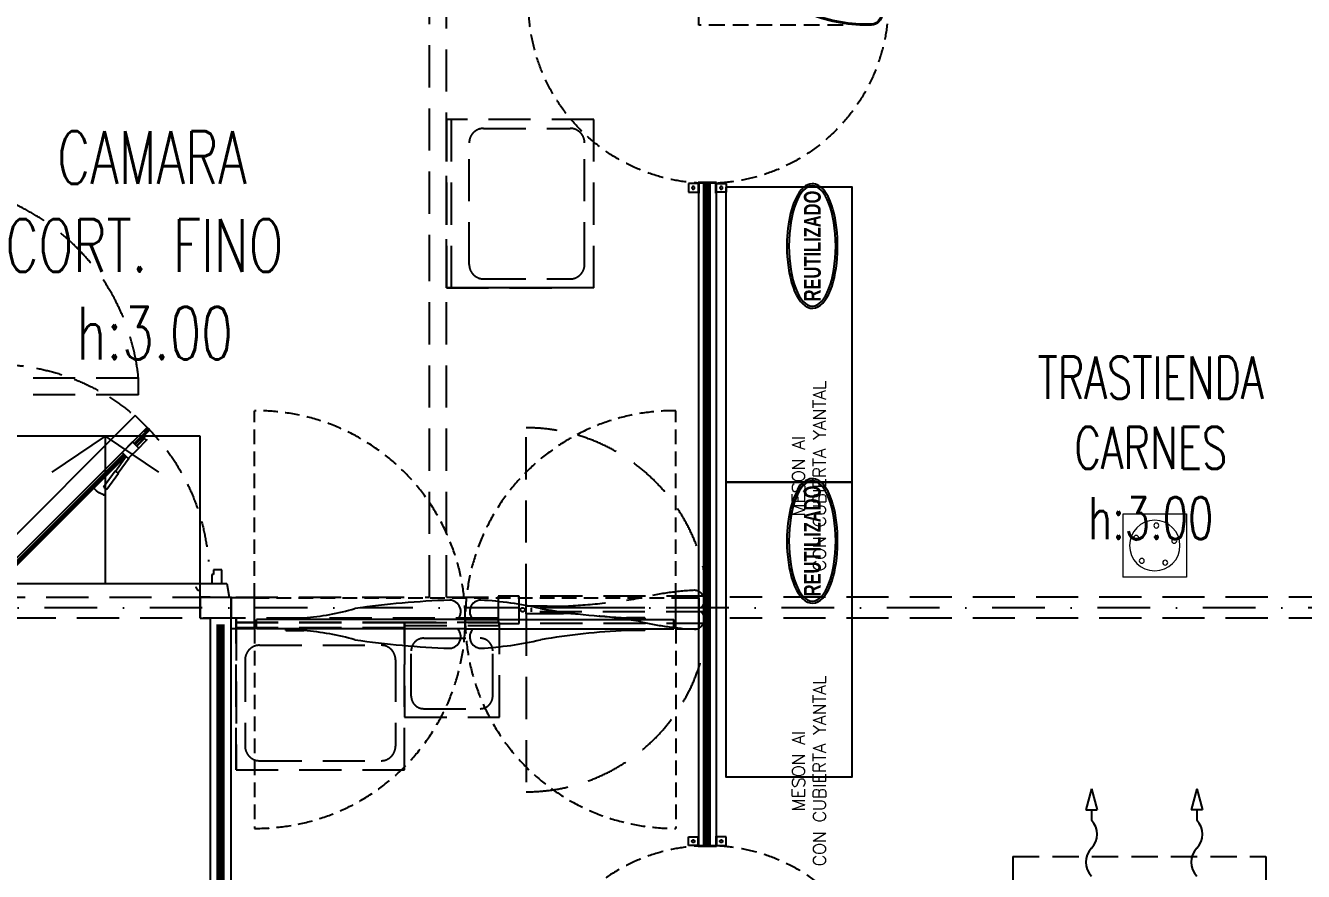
# Model space of a CAD drawing. Header units: millimetres. Extents: x 340 to 1003762, y 22 to 362022.
# Drawn here: x 620672 to 626740, y 289805 to 293820 of the extents above; entities that cross this region are included whole.
import ezdxf
from ezdxf.enums import TextEntityAlignment as Align

# ---------------------------------------------------------------- set-up
doc = ezdxf.new("R2010")
doc.units = ezdxf.units.MM
for name, pattern in [('LSBB_P_002 - PLANTA 1° NIVEL SALA DE VENTAS$0$000_ALTILLO PROPUESTA$0$HIDDEN', [0.375, 0.25, -0.125]), ('LSBB_P_002 - PLANTA 1° NIVEL SALA DE VENTAS$0$CONTINUOS', [0]), ('LSBB_P_002 - PLANTA 1° NIVEL SALA DE VENTAS$0$DASHDOT2', [0.5, 0.25, -0.125, 0, -0.125]), ('LSBB_P_002 - PLANTA 1° NIVEL SALA DE VENTAS$0$DASHED', [0.75, 0.5, -0.25]), ('LSBB_P_002 - PLANTA 1° NIVEL SALA DE VENTAS$0$HIDDEN', [0.375, 0.25, -0.125]), ('LSBB_P_002 - PLANTA 1° NIVEL SALA DE VENTAS$0$HIDDEN2', [0.1875, 0.125, -0.0625]), ('LSBB_P_002 - PLANTA 1° NIVEL SALA DE VENTAS$0$Z-ARQUITECTURA$0$HIDDEN', [0.375, 0.25, -0.125])]:
    doc.linetypes.add(name, pattern=pattern)
for name, color, linetype in [('A-DEMOLICION SV', 40, 'Continuous'), ('LSBB_P_002 - PLANTA 1° NIVEL SALA DE VENTAS$0$A-ACTIVOS REUTILIZADOS', 7, 'Continuous'), ('LSBB_P_002 - PLANTA 1° NIVEL SALA DE VENTAS$0$A-DEMOLICIONES', 30, 'LSBB_P_002 - PLANTA 1° NIVEL SALA DE VENTAS$0$DASHED'), ('LSBB_P_002 - PLANTA 1° NIVEL SALA DE VENTAS$0$A-Equipamiento acero inox', 8, 'Continuous'), ('LSBB_P_002 - PLANTA 1° NIVEL SALA DE VENTAS$0$A-EVAPORADOR', 8, 'Continuous'), ('LSBB_P_002 - PLANTA 1° NIVEL SALA DE VENTAS$0$A-PANEL CAMARA NUEVO', 10, 'LSBB_P_002 - PLANTA 1° NIVEL SALA DE VENTAS$0$CONTINUOS'), ('LSBB_P_002 - PLANTA 1° NIVEL SALA DE VENTAS$0$A-PILETAS NUEVAS', 8, 'Continuous'), ('LSBB_P_002 - PLANTA 1° NIVEL SALA DE VENTAS$0$A-PUERTAS NUEVAS', 10, 'Continuous'), ('LSBB_P_002 - PLANTA 1° NIVEL SALA DE VENTAS$0$A-PUERTAS REUTILIZA', 2, 'LSBB_P_002 - PLANTA 1° NIVEL SALA DE VENTAS$0$DASHED'), ('LSBB_P_002 - PLANTA 1° NIVEL SALA DE VENTAS$0$A-SE CONSTRUYE RELLENO', 10, 'LSBB_P_002 - PLANTA 1° NIVEL SALA DE VENTAS$0$CONTINUOS'), ('LSBB_P_002 - PLANTA 1° NIVEL SALA DE VENTAS$0$A-Textos', 2, 'Continuous'), ('LSBB_P_002 - PLANTA 1° NIVEL SALA DE VENTAS$0$E-CHECKOUT', 2, 'Continuous'), ('LSBB_P_002 - PLANTA 1° NIVEL SALA DE VENTAS$0$EJES', 8, 'LSBB_P_002 - PLANTA 1° NIVEL SALA DE VENTAS$0$DASHDOT2'), ('LSBB_P_002 - PLANTA 1° NIVEL SALA DE VENTAS$0$PUERTAS', 2, 'Continuous')]:
    doc.layers.add(name, color=color, linetype=linetype)
doc.styles.add('LSBB_P_002 - PLANTA 1° NIVEL SALA DE VENTAS$0$ARIAL', font='')
doc.styles.add('LSBB_P_002 - PLANTA 1° NIVEL SALA DE VENTAS$0$Estilo1', font='GOTHIC.TTF', dxfattribs={"height": 0.24})
doc.styles.add('LSBB_P_002 - PLANTA 1° NIVEL SALA DE VENTAS$0$ROMANS', font='romans')
doc.styles.add('LSBB_P_002 - PLANTA 1° NIVEL SALA DE VENTAS$0$ROMANS20', font='ROMANS8.SHX', dxfattribs={"width": 0.9, "height": 2})
doc.styles.get('LSBB_P_002 - PLANTA 1° NIVEL SALA DE VENTAS$0$ARIAL').set_extended_font_data('Arial', bold=True)

# ---------------------------------------------------------------- blocks, each defined once
blk = doc.blocks.new('LSBB_P_002 - PLANTA 1° NIVEL SALA DE VENTAS$0$A$C6D5A0C58')
at = {"layer": 'LSBB_P_002 - PLANTA 1° NIVEL SALA DE VENTAS$0$A-ACTIVOS REUTILIZADOS', "extrusion": (0, 0, -1)}
blk.add_ellipse((0, 0), major_axis=(0.2855, 0), ratio=0.388575, dxfattribs=at)
at = {"layer": 'LSBB_P_002 - PLANTA 1° NIVEL SALA DE VENTAS$0$A-ACTIVOS REUTILIZADOS'}
blk.add_open_spline([(0.2955, 0), (0.2955, -0.021), (0.2828, -0.0409), (0.2407, -0.0737), (0.2108, -0.0875), (0.0693, -0.1291), (-0.0893, -0.1272), (-0.2453, -0.0748), (-0.2842, -0.048), (-0.3027, 0.019), (-0.2777, 0.0523), (-0.188, 0.0987), (-0.1218, 0.1143), (0.0524, 0.1263), (0.163, 0.1102), (0.2698, 0.0572), (0.2955, 0.0303), (0.2955, 0)], degree=3, knots=[0, 0, 0, 0, 0.461791, 0.461791, 0.923583, 0.923583, 2.283227, 2.283227, 3.034626, 3.034626, 3.786024, 3.786024, 4.537423, 4.537423, 5.618495, 5.618495, 6.283185, 6.283185, 6.283185, 6.283185], dxfattribs=at)
at = {"layer": 'LSBB_P_002 - PLANTA 1° NIVEL SALA DE VENTAS$0$A-ACTIVOS REUTILIZADOS', "style": 'LSBB_P_002 - PLANTA 1° NIVEL SALA DE VENTAS$0$ARIAL', "width": 0.7}
blk.add_text('REUTILIZADO', height=0.08, dxfattribs=at).set_placement((0, 0), align=Align.MIDDLE_CENTER)
blk = doc.blocks.new('LSBB_P_002 - PLANTA 1° NIVEL SALA DE VENTAS$0$PAI doble')
at = {"layer": 'LSBB_P_002 - PLANTA 1° NIVEL SALA DE VENTAS$0$PUERTAS'}
for p, q in [((0, -0.0662), (0, 0.0662)), ((0.1003, 0.0662, 0.0106), (0, 0.0662, 0.0106)), ((0.1003, -0.0662), (0.1003, 0.0662)), ((1.9003, -0.0662), (1.9003, 0.0662)), ((1.9003, 0.0662, 0.0106), (2.0006, 0.0662, 0.0106)), ((2.0006, -0.0662), (2.0006, 0.0662)), ((0.1003, -0.0662), (0, -0.0662)), ((1.9003, -0.0662), (2.0006, -0.0662))]:
    blk.add_line(p, q, dxfattribs=at)
at = {"layer": 'LSBB_P_002 - PLANTA 1° NIVEL SALA DE VENTAS$0$PUERTAS', "color": 8, "linetype": 'LSBB_P_002 - PLANTA 1° NIVEL SALA DE VENTAS$0$HIDDEN2', "ltscale": 0.5}
blk.add_line((0.1003, 0.0662), (1.9003, 0.0662), dxfattribs=at)
at = {"layer": 'LSBB_P_002 - PLANTA 1° NIVEL SALA DE VENTAS$0$PUERTAS', "color": 2, "ltscale": 0.5}
for p, q in [((1.0003, -0.0264), (0.1083, -0.0264)), ((0.1083, -0.0662), (0.1083, -0.0264)), ((1.0003, -0.0264), (1.8924, -0.0264)), ((1.0003, -0.0662), (1.0003, -0.0264)), ((1.0003, -0.0662), (1.0003, -0.0264)), ((1.8924, -0.0662), (1.8924, -0.0264)), ((1.0003, -0.0662), (0.1083, -0.0662)), ((1.0003, -0.0662), (1.8924, -0.0662))]:
    blk.add_line(p, q, dxfattribs=at)
at = {"layer": 'LSBB_P_002 - PLANTA 1° NIVEL SALA DE VENTAS$0$PUERTAS', "color": 4}
for p, q in [((0.233, -0.0192), (0.311, -0.0192)), ((0.233, -0.0192), (0.233, -0.0264)), ((1.7676, -0.0192), (1.6896, -0.0192)), ((1.7676, -0.0192), (1.7676, -0.0264)), ((0.233, -0.0734), (0.233, -0.0662)), ((0.233, -0.0734), (0.311, -0.0734)), ((1.7676, -0.0734), (1.6896, -0.0734)), ((1.7676, -0.0734), (1.7676, -0.0662))]:
    blk.add_line(p, q, dxfattribs=at)
at = {"layer": 'LSBB_P_002 - PLANTA 1° NIVEL SALA DE VENTAS$0$PUERTAS', "color": 8, "linetype": 'LSBB_P_002 - PLANTA 1° NIVEL SALA DE VENTAS$0$HIDDEN2', "ltscale": 0.5}
for points in [[(0.1003, 0.0662), (0.1003, 0.8657)], [(1.9003, 0.0662), (1.9003, 0.8657)], [(0.1003, -0.0662), (0.1003, -0.9184)], [(1.9003, -0.0662), (1.9003, -0.9184)]]:
    blk.add_lwpolyline(points, dxfattribs=at)
for centre, start, end in [((0.1083, -0.0264), 269.4883, 90.5117), ((1.8924, -0.0264), 89.4883, 270.5117)]:
    blk.add_arc(centre, 0.8921, start, end, dxfattribs=at)
at = {"layer": 'LSBB_P_002 - PLANTA 1° NIVEL SALA DE VENTAS$0$PUERTAS', "color": 4}
for centre, radius, start, end in [((1.0588, -3.6376, 0.0106), 3.6961, 91.932, 98.2415), ((0.9324, 0.0078, 0.0106), 0.0487, 315.4476, 87.9321), ((1.0682, 0.0078, 0.0106), 0.0487, 92.0679, 224.5524), ((0.987, -1.4252, 0.0106), 1.4838, 76.971, 86.9312), ((0.2234, 1.0847, 0.0106), 1.1073, 274.5376, 286.0166), ((1.8346, 3.0659, 0.0106), 3.0885, 260.4367, 267.3083), ((0.2234, -1.1773, 0.0106), 1.1073, 73.9834, 85.4624), ((0.9324, -0.1004, 0.0106), 0.0487, 272.0679, 44.5524), ((1.0682, -0.1004, 0.0106), 0.0487, 135.4476, 267.9321), ((1.8346, -3.1585, 0.0106), 3.0885, 92.6917, 99.5633), ((1.0588, 3.545, 0.0106), 3.6961, 261.7585, 268.068), ((0.987, 1.3326, 0.0106), 1.4838, 273.0688, 283.029)]:
    blk.add_arc(centre, radius, start, end, dxfattribs=at)
blk = doc.blocks.new('LSBB_P_002 - PLANTA 1° NIVEL SALA DE VENTAS$0$EVC5-302-22')
at = {"linetype": 'LSBB_P_002 - PLANTA 1° NIVEL SALA DE VENTAS$0$HIDDEN', "ltscale": 0.5}
for p, q in [((2.3, -0.1), (1.1, -0.1)), ((1.1, -0.5), (1.1, -0.1)), ((2.3, -0.5), (2.3, -0.1)), ((2.3, -0.5), (1.1, -0.5))]:
    blk.add_line(p, q, dxfattribs=at)
for p, q in [((1.7, -0.2188), (1.7, -0.1188)), ((1.75, -0.1688), (1.65, -0.1688)), ((1.7, -0.1688), (1.74, -0.1688)), ((1.4001, -0.7226), (1.4537, -0.7226)), ((1.4269, -0.8226), (1.4001, -0.7226)), ((1.4269, -0.7226), (1.4269, -0.6726)), ((1.4269, -0.8226), (1.4537, -0.7226)), ((1.9537, -0.7226), (1.9001, -0.7226)), ((1.9269, -0.8226), (1.9001, -0.7226)), ((1.9269, -0.7226), (1.9269, -0.6726)), ((1.9269, -0.8226), (1.9537, -0.7226))]:
    blk.add_line(p, q)
blk.add_circle((1.7, -0.1688), 0.025)
for centre, start, end in [((1.3584, -0.4738), 315.9581, 44.0419), ((1.8584, -0.4738), 315.9581, 44.0419), ((1.4954, -0.6063), 135.9581, 224.0419), ((1.9954, -0.6063), 135.9581, 224.0419)]:
    blk.add_arc(centre, 0.0953, start, end)
at = {"style": 'LSBB_P_002 - PLANTA 1° NIVEL SALA DE VENTAS$0$ROMANS20', "width": 0.55}
blk.add_text('EVAPORADOR', height=0.128, dxfattribs=at).set_placement((1.7009, -0.3034), align=Align.MIDDLE)
blk = doc.blocks.new('LSBB_P_002 - PLANTA 1° NIVEL SALA DE VENTAS$0$Z-ARQUITECTURA$0$PUERTA POLICARBONATO 90')
for p, q in [((0.003, 0.003), (-0.047, 0.003)), ((-0.047, 0), (-0.047, 0.003)), ((0, 0), (-0.047, 0)), ((0, -0.08), (0, 0)), ((0.003, -0.083), (0.003, 0.003)), ((0.897, -0.083), (0.897, 0.003)), ((0.897, 0.003), (0.947, 0.003)), ((0.9, -0.08), (0.9, 0)), ((0.9, 0), (0.947, 0)), ((0.947, 0, 0), (0.947, 0.003, 0)), ((0.003, -0.011), (0.003, -0.069)), ((0.003, -0.011), (0.011, -0.011)), ((0.011, -0.011), (0.011, -0.069)), ((0.011, -0.0335), (0.0157, -0.0335)), ((0.011, -0.0335), (0.011, -0.0465)), ((0.011, -0.0417), (0.011, -0.0577)), ((0.043, -0.0757), (0.011, -0.0577)), ((0.059, -0.0297), (0.027, -0.0297)), ((0.075, -0.0577), (0.043, -0.0757)), ((0.075, -0.0417), (0.075, -0.0577)), ((-0.047, -0.08), (0, -0.08)), ((-0.047, -0.083), (-0.047, -0.08)), ((-0.047, -0.083), (0.003, -0.083)), ((0.003, -0.069), (0.011, -0.069)), ((0.016, -0.0616), (0.016, -0.0731)), ((0.0355, -0.0726), (0.016, -0.0616)), ((0.0305, -0.0813), (0.016, -0.0731)), ((0.0305, -0.0813), (0.0305, -0.1691)), ((0.0355, -0.0726), (0.0355, -0.1721)), ((0.0355, -0.0743), (0.0355, -0.1713)), ((0.0355, -0.0853), (0.0505, -0.0853)), ((0.0405, -0.0853), (0.0405, -0.8998)), ((0.0455, -0.0853), (0.0455, -0.8998)), ((0.07, -0.0616), (0.0505, -0.0726)), ((0.0505, -0.0726), (0.0505, -0.1721)), ((0.0505, -0.0743), (0.0505, -0.1713)), ((0.07, -0.0731), (0.0555, -0.0813)), ((0.0555, -0.0813), (0.0555, -0.1691)), ((0.07, -0.0616), (0.07, -0.0731)), ((0.947, -0.083), (0.897, -0.083)), ((0.947, -0.08), (0.9, -0.08)), ((0.947, -0.083, 0), (0.947, -0.08, 0)), ((0.0305, -0.1691), (0.0355, -0.1721)), ((0.0555, -0.1691), (0.0505, -0.1721)), ((0.0385, -0.8998), (0.0405, -0.8998)), ((0.0405, -0.8998), (0.0455, -0.8998)), ((0.0475, -0.8998), (0.0455, -0.8998))]:
    blk.add_line(p, q)
at = {"color": 8, "linetype": 'LSBB_P_002 - PLANTA 1° NIVEL SALA DE VENTAS$0$Z-ARQUITECTURA$0$HIDDEN', "ltscale": 0.2}
for p, q in [((-0.0424, 0.05), (-0.0424, 0.003)), ((-0.0024, 0.05), (-0.0424, 0.05)), ((-0.0024, 0.003), (-0.0024, 0.05)), ((0.9024, 0.05, 0), (0.9424, 0.05, 0)), ((0.9024, 0.003, 0), (0.9024, 0.05, 0)), ((0.9424, 0.05, 0), (0.9424, 0.003, 0)), ((-0.0424, -0.13), (-0.0424, -0.083)), ((-0.0024, -0.083), (-0.0024, -0.13)), ((0.9024, -0.083, 0), (0.9024, -0.13, 0)), ((0.9424, -0.13, 0), (0.9424, -0.083, 0)), ((-0.0024, -0.13), (-0.0424, -0.13)), ((0.9024, -0.13, 0), (0.9424, -0.13, 0))]:
    blk.add_line(p, q, dxfattribs=at)
at = {"color": 8, "linetype": 'LSBB_P_002 - PLANTA 1° NIVEL SALA DE VENTAS$0$Z-ARQUITECTURA$0$HIDDEN', "ltscale": 0.3}
for p, q in [((0.15, 0), (0, 0)), ((0.15, -0.6855), (0.15, 0))]:
    blk.add_line(p, q, dxfattribs=at)
at = {"color": 8}
for p, q in [((0.0355, -0.2323), (0.0355, -0.0853)), ((0.0375, -0.2323), (0.0375, -0.0853)), ((0.0485, -0.2323), (0.0485, -0.0853)), ((0.0505, -0.2323), (0.0505, -0.0853)), ((0.0355, -0.2323), (0.0375, -0.2323)), ((0.0385, -0.2353), (0.0385, -0.8998)), ((0.0385, -0.2353), (0.0405, -0.2353)), ((0.0455, -0.2353), (0.0475, -0.2353)), ((0.0475, -0.2353), (0.0475, -0.8998)), ((0.0485, -0.2323), (0.0505, -0.2323)), ((0.0324, -0.2725), (0.0385, -0.2725)), ((0.0475, -0.2723), (0.0523, -0.2723)), ((0.0335, -0.7811), (0.0385, -0.7811)), ((0.0335, -0.8145), (0.0335, -0.7811)), ((0.0385, -0.7811), (0.0385, -0.8195)), ((0.0525, -0.7811), (0.0475, -0.7811)), ((0.0475, -0.7811), (0.0475, -0.8195)), ((0.0525, -0.8145), (0.0525, -0.7811))]:
    blk.add_line(p, q, dxfattribs=at)
at = {"color": 8, "linetype": 'LSBB_P_002 - PLANTA 1° NIVEL SALA DE VENTAS$0$Z-ARQUITECTURA$0$HIDDEN', "ltscale": 0.2}
for centre in [(-0.0224, 0.0265), (0.9224, 0.0265, 0), (-0.0224, -0.1065), (0.9224, -0.1065, 0)]:
    blk.add_circle(centre, 0.0065, dxfattribs=at)
blk.add_circle((0.043, -0.04), 0.005)
at = {"color": 8, "linetype": 'LSBB_P_002 - PLANTA 1° NIVEL SALA DE VENTAS$0$Z-ARQUITECTURA$0$HIDDEN', "ltscale": 0.3}
blk.add_arc((0.0467, -0.0455, 0), 0.8544, 268.99104, 92.0144, dxfattribs=at)
for centre, start, end in [((0.0257, -0.0447), 85.22678, 168.51301), ((0.0603, -0.0447), 11.48699, 94.77322)]:
    blk.add_arc(centre, 0.015, start, end)
at = {"color": 8}
for centre, radius, start, end in [((0.0388, -0.232), 0.00328, 184.6795, 265.3205), ((0.0408, -0.232), 0.00328, 184.6795, 265.3205), ((0.0452, -0.232), 0.00328, 274.6795, 355.3205), ((0.0472, -0.232), 0.00328, 274.6795, 355.3205), ((-0.6253, -0.2832), 0.6578, 338.03865, 0.93064), ((-0.6303, -0.2794), 0.6689, 337.97966, 0.59241), ((0.6876, -0.2876), 0.6402, 178.6267, 202.2426), ((0.71, -0.2829), 0.6578, 179.06936, 201.96135), ((0.6694, -0.7975), 0.7342, 158.54594, 181.71792), ((0.6694, -0.7975), 0.7292, 158.55174, 181.7272), ((-0.5834, -0.7975), 0.7292, 358.2728, 21.44826), ((-0.5834, -0.7975), 0.7342, 358.28208, 21.45406), ((-0.013, -0.8182), 0.0515, 181.43413, 358.56587), ((-0.0129, -0.8181), 0.0466, 181.11936, 4.478), ((0.099, -0.8182), 0.0515, 181.43413, 358.56587), ((0.0989, -0.8181), 0.0466, 175.522, 358.88064)]:
    blk.add_arc(centre, radius, start, end, dxfattribs=at)
blk = doc.blocks.new('LSBB_P_002 - PLANTA 1° NIVEL SALA DE VENTAS$0$A$C69995B83')
at = {"linetype": 'Continuous', "lineweight": 20}
for p, q in [((0, 0), (-0.3, 0)), ((-0.3, 0), (-0.3, -0.3)), ((0, -0.3), (0, 0)), ((-0.3, -0.3), (0, -0.3))]:
    blk.add_line(p, q, dxfattribs=at)
at = {"linetype": 'Continuous', "lineweight": 20, "const_width": 0.00333}
blk.add_lwpolyline([(-0.3, -0.3), (-0.3, 0), (0, 0), (0, -0.3)], close=True, dxfattribs=at)
at = {"linetype": 'Continuous', "lineweight": 20}
for centre, radius in [((-0.15, -0.15), 0.1199), ((-0.1863, -0.062), 0.0117), ((-0.0775, -0.0883), 0.0117), ((-0.2449, -0.1573), 0.0117), ((-0.2449, -0.1573), 0.0117), ((-0.1724, -0.2425), 0.0117), ((-0.0689, -0.1999), 0.0117)]:
    blk.add_circle(centre, radius, dxfattribs=at)
blk = doc.blocks.new('LSBB_P_002 - PLANTA 1° NIVEL SALA DE VENTAS$0$A$C51DB38BC')
at = {"ltscale": 10}
h = blk.add_hatch(color=256, dxfattribs=at)
h.paths.add_polyline_path([(0.5012, 0.623), (0.507, 0.6276), (0.5086, 0.6235)])
h.paths.add_polyline_path([(0.5616, 0.6673), (0.5592, 0.6602), (0.5556, 0.6628)])
for p, q in [((0.3011, 0.9458), (0.3577, 1.0023)), ((0.3577, 1.0023), (1.0507, 0.3094)), ((0.2908, 0.9323), (0.2908, 0.9323)), ((0.2909, 0.9318), (0.3579, 0.8648)), ((0.3042, 0.931), (0.2916, 0.9329)), ((0.3006, 0.9452), (0.2946, 0.9392)), ((0.2946, 0.9382), (0.2971, 0.9357)), ((0.3004, 0.9429), (0.2962, 0.9387)), ((0.2962, 0.9387), (0.2981, 0.9368)), ((0.2999, 0.9395), (0.2974, 0.9383)), ((0.2981, 0.9357), (0.2981, 0.9357)), ((0.2987, 0.9299), (0.3031, 0.9252)), ((0.3098, 0.9296), (0.2999, 0.9395)), ((0.3011, 0.9458), (0.9941, 0.2528)), ((0.3011, 0.9458), (0.9941, 0.2528)), ((0.3011, 0.9458), (0.9941, 0.2528)), ((0.3017, 0.9442), (0.3011, 0.9437)), ((0.3017, 0.9442), (0.3015, 0.944)), ((0.3017, 0.9452), (0.3017, 0.9452)), ((0.3031, 0.9252), (0.3607, 0.8676)), ((0.3059, 0.9279), (0.3059, 0.9279)), ((0.3084, 0.9244), (0.3059, 0.9269)), ((0.3059, 0.9269), (0.3629, 0.8698)), ((0.3089, 0.926), (0.307, 0.9279)), ((0.3086, 0.9271), (0.3098, 0.9296)), ((0.3131, 0.9302), (0.3089, 0.926)), ((0.3154, 0.9304), (0.3094, 0.9244)), ((0.3144, 0.9315), (0.3139, 0.9309)), ((0.3154, 0.9315), (0.3154, 0.9315)), ((0.3004, 0.8885), (0.3129, 0.876)), ((0.3048, 0.8841), (0.3144, 0.8938)), ((0.3117, 0.8998), (0.3523, 0.8592)), ((0.3129, 0.876), (0.341, 0.8479)), ((0.3144, 0.8938), (0.3507, 0.8575)), ((0.341, 0.8479), (0.37, 0.8769)), ((0.37, 0.8769), (0.4203, 0.8266)), ((0.341, 0.8479), (0.3913, 0.7976)), ((0.3872, 0.7996), (0.4392, 0.7279)), ((0.3913, 0.7976), (0.4203, 0.8266)), ((0.401, 0.8072), (0.4518, 0.7371)), ((0.4026, 0.8089), (0.9481, 0.2634)), ((0.9801, 0.2426), (0.4082, 0.8145)), ((0.9735, 0.2548), (0.411, 0.8173)), ((0.9752, 0.2576), (0.4133, 0.8195)), ((0.4534, 0.7383), (0.4375, 0.7268)), ((0.4534, 0.7383), (0.5082, 0.6626)), ((0.4375, 0.7268), (0.4924, 0.6511)), ((0.5082, 0.6626), (0.4924, 0.6511)), ((1.0507, 0.3094), (0.9941, 0.2528)), ((-0.0535, 0.205), (-0.0535, 0.2691)), ((-0.0535, 0.2691), (-0.0143, 0.2691)), ((-0.0143, 0.2691), (-0.0143, 0.248)), ((-0.0143, 0.248), (-0.0067, 0.248)), ((-0.0067, 0.248), (-0.0067, 0.205)), ((0.9787, 0.2671), (0.9727, 0.2611)), ((0.9727, 0.2601), (0.9752, 0.2576)), ((0.9782, 0.2503), (0.9735, 0.2548)), ((0.9785, 0.2648), (0.9743, 0.2606)), ((0.9743, 0.2606), (0.9762, 0.2586)), ((0.9754, 0.2603), (0.9779, 0.2615)), ((0.9762, 0.2576), (0.9762, 0.2576)), ((0.9779, 0.2615), (0.9878, 0.2516)), ((0.9798, 0.2661), (0.9792, 0.2655)), ((0.9793, 0.2559), (0.9813, 0.2433)), ((0.9798, 0.2671), (0.9798, 0.2671)), ((0.984, 0.2498), (0.984, 0.2498)), ((0.9865, 0.2463), (0.984, 0.2487)), ((1.0124, 0.2711), (0.9849, 0.2436)), ((0.9919, 0.2365), (0.9849, 0.2436)), ((0.987, 0.2479), (0.9851, 0.2498)), ((0.9878, 0.2516), (0.9866, 0.2491)), ((0.9913, 0.2521), (0.987, 0.2479)), ((0.9936, 0.2523), (0.9876, 0.2463)), ((1.0195, 0.2641), (0.9919, 0.2365)), ((0.9925, 0.2533), (0.992, 0.2528)), ((0.9925, 0.2533), (0.9923, 0.2532)), ((0.9936, 0.2533), (0.9936, 0.2533)), ((1.0195, 0.2641), (1.0124, 0.2711)), ((1.0333, 0.2503), (1.0195, 0.2641)), ((-0.078, 0.205), (-0.088, 0.14)), ((0.05, 0.205), (-0.078, 0.205)), ((0.05, 0.14), (0.05, 0.205)), ((0.95, 0.205), (1.078, 0.205)), ((0.95, 0.14), (0.95, 0.205)), ((0.9806, 0.2425), (0.9806, 0.2425)), ((0.9919, 0.2365), (1.0057, 0.2227)), ((1, 0.2284), (1, 0.215)), ((1, 0.215), (1, 0.205)), ((1, 0.215), (1.039, 0.215)), ((1, 0.215), (1.039, 0.215)), ((1, 0.205), (1.039, 0.205)), ((1, 0.205), (1.039, 0.205)), ((1.039, 0.215), (1.039, 0.2345)), ((1.039, 0.205), (1.039, 0.215)), ((1.078, 0.205), (1.117, 0.14)), ((0.05, 0.14), (-0.088, 0.14)), ((1.117, 0.14), (0.95, 0.14))]:
    blk.add_line(p, q)
for p, q in [((0.5012, 0.623), (0.507, 0.6276)), ((0.5012, 0.623), (0.5086, 0.6235)), ((0.5086, 0.6235), (0.507, 0.6276)), ((0.5616, 0.6673), (0.5556, 0.6628)), ((0.5592, 0.6602), (0.5556, 0.6628)), ((0.5616, 0.6673), (0.5592, 0.6602))]:
    blk.add_line(p, q, dxfattribs=at)
at = {"color": 8, "linetype": 'LSBB_P_002 - PLANTA 1° NIVEL SALA DE VENTAS$0$HIDDEN', "ltscale": 0.5, "elevation": 0}
blk.add_lwpolyline([(1.0931, 1.246), (1.0931, 0.266), (1.0131, 0.266), (1.0131, 1.246)], close=True, dxfattribs=at)
at = {"color": 8, "linetype": 'LSBB_P_002 - PLANTA 1° NIVEL SALA DE VENTAS$0$HIDDEN', "ltscale": 0.5}
blk.add_arc((1.0208, 0.2317), 1.0139, 90.43843, 175.56887, dxfattribs=at)
for centre, radius, start, end in [((0.2915, 0.9322), 0.00075, 80, 170.66084), ((0.2915, 0.9322), 0.00075, 170.66084, 260), ((0.2951, 0.9387), 0.00075, 135, 225), ((0.2976, 0.9362), 0.00075, 225, 315), ((0.2975, 0.938), 0.00025, 116.56505, 225), ((0.2976, 0.9362), 0.00075, 315, 45), ((0.3011, 0.9447), 0.00075, 45, 135), ((0.3011, 0.9447), 0.00075, 315, 45), ((0.3064, 0.9274), 0.00075, 135, 225), ((0.3064, 0.9274), 0.00075, 45, 135), ((0.3083, 0.9272), 0.00025, 225, 333.43495), ((0.3089, 0.9249), 0.00075, 225, 315), ((0.3149, 0.9309), 0.00075, 45, 135), ((0.3149, 0.9309), 0.00075, 315, 45), ((0.9732, 0.2606), 0.00075, 135, 225), ((0.9757, 0.2581), 0.00075, 225, 315), ((0.9757, 0.2581), 0.00075, 315, 45), ((0.9792, 0.2666), 0.00075, 45, 135), ((0.9792, 0.2666), 0.00075, 315, 45), ((0.9805, 0.2432), 0.00075, 190, 279.33916), ((0.9805, 0.2432), 0.00075, 279.33916, 10), ((0.9845, 0.2493), 0.00075, 135, 225), ((0.9845, 0.2493), 0.00075, 45, 135), ((0.987, 0.2468), 0.00075, 225, 315), ((0.993, 0.2528), 0.00075, 45, 135), ((0.993, 0.2528), 0.00075, 315, 45), ((1.0195, 0.2365), 0.0195, 225, 45), ((0.0476, 0.189), 0.0201, 276.97271, 0), ((1.0195, 0.2345), 0.0195, 0, 2.93953)]:
    blk.add_arc(centre, radius, start, end)
at = {"ltscale": 10}
blk.add_arc((0.4674, 0.7325), 0.1146, 290.71105, 321.72842, dxfattribs=at)
for points in [[(0.3131, 0.9302), (0.3128, 0.9305), (0.3124, 0.9308), (0.3111, 0.9317), (0.3103, 0.9323), (0.3086, 0.9336), (0.3078, 0.9342), (0.3065, 0.9355), (0.3059, 0.9361), (0.3047, 0.9373), (0.3042, 0.9379), (0.3027, 0.9398), (0.3017, 0.9411), (0.3006, 0.9426), (0.3005, 0.9428), (0.3004, 0.9429)], [(0.9785, 0.2648), (0.9788, 0.2644), (0.9791, 0.2641), (0.98, 0.2628), (0.9806, 0.262), (0.9819, 0.2603), (0.9826, 0.2595), (0.9838, 0.2581), (0.9844, 0.2575), (0.9856, 0.2564), (0.9862, 0.2559), (0.9881, 0.2543), (0.9895, 0.2534), (0.9909, 0.2523), (0.9911, 0.2522), (0.9913, 0.2521)]]:
    blk.add_open_spline(points, degree=3, knots=[0.165357, 0.165357, 0.165357, 0.165357, 1.560415, 1.560415, 4.681244, 4.681244, 7.739395, 7.739395, 10.144269, 10.144269, 12.549143, 12.549143, 17.358892, 17.358892, 17.945413, 17.945413, 17.945413, 17.945413])
for points in [[(0.3139, 0.9309), (0.3068, 0.9366), (0.3011, 0.9437)], [(0.9792, 0.2655), (0.9849, 0.2585), (0.992, 0.2528)]]:
    blk.add_spline(points, degree=3)
blk = doc.blocks.new('LSBB_P_002 - PLANTA 1° NIVEL SALA DE VENTAS$0$DEMOL')
at = {"layer": 'LSBB_P_002 - PLANTA 1° NIVEL SALA DE VENTAS$0$A-DEMOLICIONES', "linetype": 'LSBB_P_002 - PLANTA 1° NIVEL SALA DE VENTAS$0$000_ALTILLO PROPUESTA$0$HIDDEN', "ltscale": 0.8}
for p, q in [((1045.8095, 306.7356), (1045.8095, 308.3256)), ((1045.8895, 305.2156), (1045.8895, 308.3256)), ((1045.8895, 306.6836), (1045.8895, 307.4836)), ((1046.5895, 307.4836), (1045.8895, 307.4836)), ((1045.8895, 307.4836), (1045.8895, 306.6836)), ((1045.914, 306.6836), (1045.914, 307.4836)), ((1046.5895, 306.6836), (1046.5895, 307.4836)), ((1046.5895, 306.6836), (1046.5895, 307.4836)), ((1046.0663, 307.4407), (1046.4771, 307.4407)), ((1045.9978, 306.795), (1045.9978, 307.3722)), ((1046.5457, 306.795), (1046.5457, 307.3722)), ((1045.8095, 305.2156), (1045.8095, 306.7356)), ((1045.8895, 306.6836), (1046.4369, 306.6836)), ((1046.4369, 306.6836), (1045.8895, 306.6836)), ((1046.5895, 306.6836), (1045.8895, 306.6836)), ((1046.0663, 306.7265), (1046.4771, 306.7265)), ((1044.4272, 306.2556), (1043.4071, 306.2556)), ((1044.4272, 306.1756), (1044.4272, 306.2556)), ((1044.4272, 306.1756), (1043.4071, 306.1756)), ((1046.2686, 305.1746), (1046.2686, 306.0196)), ((1046.2351, 305.2207), (1046.1351, 305.2207)), ((1046.1351, 305.2207), (1046.1351, 305.0907)), ((1047.1351, 305.2207), (1046.2351, 305.2207)), ((1046.2351, 305.0907), (1046.2351, 305.2207)), ((1043.6895, 305.2156), (1045.8095, 305.2156)), ((1045.8895, 305.2156), (1046.1351, 305.2156)), ((1046.2686, 305.1368), (1046.2686, 305.1746)), ((1046.2686, 305.1746), (1046.3677, 305.1746)), ((1046.293, 305.1459), (1046.293, 305.1657)), ((1047.1325, 305.1657), (1046.293, 305.1657)), ((1046.3677, 305.1746), (1046.3677, 305.1657)), ((1046.3677, 305.1729), (1046.3677, 305.1657)), ((1046.3677, 305.1729), (1046.4456, 305.1729)), ((1051.2895, 305.2156), (1047.2351, 305.2156)), ((1046.1351, 305.1156), (1043.6895, 305.1156)), ((1044.8909, 305.1156), (1044.8909, 304.3956)), ((1044.8909, 304.3956), (1044.8909, 305.1156)), ((1044.8909, 304.3956), (1044.8909, 305.1156)), ((1046.2686, 305.1368), (1046.2686, 304.2918)), ((1046.3677, 305.1368), (1046.2686, 305.1368)), ((1047.1325, 305.1459), (1046.293, 305.1459)), ((1046.3677, 305.1387), (1046.3677, 305.1459)), ((1046.3677, 305.1459), (1046.3677, 305.1368)), ((1046.3677, 305.1387), (1046.4456, 305.1387)), ((1051.2895, 305.1156), (1047.2351, 305.1156)), ((1044.8909, 305.0956), (1045.6909, 305.0956)), ((1045.6909, 305.0956), (1044.8909, 305.0956)), ((1044.8909, 305.0711), (1045.6909, 305.0711)), ((1045.6909, 304.3956), (1045.6909, 305.0956)), ((1045.6909, 304.3956), (1045.6909, 305.0956)), ((1045.6909, 305.0956), (1046.1409, 305.0956)), ((1046.1409, 305.0956), (1045.6909, 305.0956)), ((1045.6909, 305.0956), (1045.6909, 304.6456)), ((1045.6909, 305.0806), (1046.1409, 305.0806)), ((1046.1351, 305.0907), (1046.2351, 305.0907)), ((1046.1409, 304.6456), (1046.1409, 305.0956)), ((1047.1351, 305.0907), (1046.2351, 305.0907)), ((1045.0023, 304.9874), (1045.5794, 304.9874)), ((1045.7821, 305.0206), (1046.0496, 305.0206)), ((1044.9337, 304.9188), (1044.9337, 304.508)), ((1045.648, 304.9188), (1045.648, 304.508)), ((1045.7221, 304.7464), (1045.7221, 304.9606)), ((1046.1096, 304.7464), (1046.1096, 304.9606)), ((1045.7821, 304.6864), (1046.0496, 304.6864)), ((1045.6909, 304.6456), (1046.1409, 304.6456)), ((1045.0023, 304.4395), (1045.5794, 304.4395)), ((1044.8909, 304.3956), (1045.6909, 304.3956)), ((1044.8909, 304.3956), (1045.6909, 304.3956))]:
    blk.add_line(p, q, dxfattribs=at)
blk.add_circle((1046.2516, 305.1558), 0.0099, dxfattribs=at)
for centre, radius, start, end in [((1046.0663, 307.3722), 0.0686, 90, 180), ((1046.4771, 307.3722), 0.0686, 0, 90), ((1043.4101, 306.1534), 1.0222, 5.73954, 90.172), ((1046.0663, 306.795), 0.0686, 180, 270), ((1046.4771, 306.795), 0.0686, 270, 0), ((1046.2685, 305.1556), 0.864, 0.67329, 89.99724), ((1047.1466, 303.7682), 1.4824, 93.06876, 103.02898), ((1047.0655, 305.1998), 0.0486, 315.44758, 87.93215), ((1046.3011, 308.2393), 3.0698, 272.69872, 279.58789), ((1046.2685, 305.1558), 0.864, 270.0026, 359.34685), ((1046.3011, 302.0724), 3.0698, 80.41211, 87.30128), ((1047.1466, 306.5435), 1.4824, 256.97102, 266.93124), ((1047.0655, 305.1118), 0.0486, 272.06785, 44.55242), ((1045.0023, 304.9188), 0.0686, 90, 180), ((1045.5794, 304.9188), 0.0686, 0, 90), ((1045.7821, 304.9606), 0.06, 90, 180), ((1046.0496, 304.9606), 0.06, 0, 90), ((1045.7821, 304.7464), 0.06, 180, 270), ((1046.0496, 304.7464), 0.06, 270, 0), ((1045.0023, 304.508), 0.0686, 180, 270), ((1045.5794, 304.508), 0.0686, 270, 0)]:
    blk.add_arc(centre, radius, start, end, dxfattribs=at)
at = {"layer": 'LSBB_P_002 - PLANTA 1° NIVEL SALA DE VENTAS$0$A-DEMOLICIONES', "linetype": 'LSBB_P_002 - PLANTA 1° NIVEL SALA DE VENTAS$0$000_ALTILLO PROPUESTA$0$HIDDEN', "ltscale": 0.8, "style": 'LSBB_P_002 - PLANTA 1° NIVEL SALA DE VENTAS$0$ROMANS', "width": 0.7}
for s, p in [('CAMARA', (1044.0411, 307.1774, 0)), ('CORT. FINO', (1043.7953, 306.7607, 0)), ('h:3.00', (1044.1328, 306.344, 0))]:
    blk.add_text(s, height=0.25, dxfattribs=at).set_placement(p)
blk = doc.blocks.new('LSBB_P_002 - PLANTA 1° NIVEL SALA DE VENTAS', base_point=(223.5696, 14.2202))
at = {"layer": 'LSBB_P_002 - PLANTA 1° NIVEL SALA DE VENTAS$0$A-Equipamiento acero inox'}
for points in [[(847.217, 307.1622), (847.217, 305.7622), (847.817, 305.7622), (847.817, 307.1622)], [(847.217, 305.7622), (847.217, 304.3622), (847.817, 304.3622), (847.817, 305.7622)]]:
    blk.add_lwpolyline(points, close=True, dxfattribs=at)
at = {"layer": 'LSBB_P_002 - PLANTA 1° NIVEL SALA DE VENTAS$0$A-PANEL CAMARA NUEVO'}
for points in [[(847.1702, 307.1801), (847.1702, 304.0319)], [(847.0883, 304.0319), (847.0884, 307.1582)], [(844.7676, 305.2156), (844.7196, 305.2156)], [(844.7196, 305.1156), (844.7196, 305.2156), (844.8676, 305.2156), (844.8676, 305.1156), (844.8676, 305.1156)], [(844.7676, 305.1156), (844.7676, 302.2373), (844.6747, 302.2373)], [(844.7196, 305.1156), (844.7676, 305.1156)], [(844.8676, 304.1828), (844.8676, 305.1156)], [(844.8676, 302.1373), (844.8676, 304.2964)]]:
    blk.add_lwpolyline(points, dxfattribs=at)
at = {"layer": 'LSBB_P_002 - PLANTA 1° NIVEL SALA DE VENTAS$0$A-SE CONSTRUYE RELLENO', "const_width": 0.04, "elevation": 0}
blk.add_lwpolyline([(847.1265, 307.18), (847.1265, 304.0359)], dxfattribs=at)
at = {"layer": 'LSBB_P_002 - PLANTA 1° NIVEL SALA DE VENTAS$0$A-SE CONSTRUYE RELLENO', "const_width": 0.04}
blk.add_lwpolyline([(844.1598, 302.1733), (844.8165, 302.1733), (844.8167, 305.0862)], dxfattribs=at)
at = {"layer": 'LSBB_P_002 - PLANTA 1° NIVEL SALA DE VENTAS$0$E-CHECKOUT', "color": 1}
blk.add_lwpolyline([(844.7196, 305.2156), (844.7196, 305.1156)], dxfattribs=at)
at = {"layer": 'LSBB_P_002 - PLANTA 1° NIVEL SALA DE VENTAS$0$EJES'}
blk.add_line((879.7376, 305.1656), (769.0572, 305.1656), dxfattribs=at)
at = {"layer": 'LSBB_P_002 - PLANTA 1° NIVEL SALA DE VENTAS$0$PUERTAS', "color": 8, "linetype": 'LSBB_P_002 - PLANTA 1° NIVEL SALA DE VENTAS$0$CONTINUOS', "ltscale": 0.8}
for p, q in [((844.7196, 305.9806), (843.8196, 305.9804)), ((844.2696, 305.9806), (844.0162, 305.8092)), ((844.2696, 305.9806), (844.2696, 305.2806)), ((844.2696, 305.9806), (844.5229, 305.8092)), ((844.7196, 305.2806), (844.7196, 305.9806)), ((843.8196, 305.2804), (844.7196, 305.2806))]:
    blk.add_line(p, q, dxfattribs=at)
at = {"layer": 'LSBB_P_002 - PLANTA 1° NIVEL SALA DE VENTAS$0$A-ACTIVOS REUTILIZADOS', "rotation": 90}
for p in [(847.6271, 306.8823), (847.6271, 305.4823)]:
    blk.add_blockref('LSBB_P_002 - PLANTA 1° NIVEL SALA DE VENTAS$0$A$C6D5A0C58', p, dxfattribs=at)
at = {"layer": 'LSBB_P_002 - PLANTA 1° NIVEL SALA DE VENTAS$0$A-DEMOLICIONES'}
blk.add_blockref('LSBB_P_002 - PLANTA 1° NIVEL SALA DE VENTAS$0$DEMOL', (-200, 0), dxfattribs=at)
at = {"layer": 'LSBB_P_002 - PLANTA 1° NIVEL SALA DE VENTAS$0$A-EVAPORADOR', "rotation": 179.9999999999999}
blk.add_blockref('LSBB_P_002 - PLANTA 1° NIVEL SALA DE VENTAS$0$EVC5-302-22', (850.8798, 303.484), dxfattribs=at)
at = {"layer": 'LSBB_P_002 - PLANTA 1° NIVEL SALA DE VENTAS$0$A-PILETAS NUEVAS', "xscale": -1, "rotation": 90}
blk.add_blockref('LSBB_P_002 - PLANTA 1° NIVEL SALA DE VENTAS$0$A$C69995B83', (849.1031, 305.3107), dxfattribs=at)
at = {"layer": 'LSBB_P_002 - PLANTA 1° NIVEL SALA DE VENTAS$0$A-PUERTAS NUEVAS', "xscale": -1}
for name, p, rotation in [('LSBB_P_002 - PLANTA 1° NIVEL SALA DE VENTAS$0$Z-ARQUITECTURA$0$PUERTA POLICARBONATO 90', (847.0884, 308.0811), 89.99999885307984), ('LSBB_P_002 - PLANTA 1° NIVEL SALA DE VENTAS$0$A$C51DB38BC', (844.7696, 305.0756), 359.9999659726683)]:
    blk.add_blockref(name, p, dxfattribs=dict(at, rotation=rotation))
at = {"layer": 'LSBB_P_002 - PLANTA 1° NIVEL SALA DE VENTAS$0$A-PUERTAS NUEVAS', "rotation": 90.00000114692011}
blk.add_blockref('LSBB_P_002 - PLANTA 1° NIVEL SALA DE VENTAS$0$Z-ARQUITECTURA$0$PUERTA POLICARBONATO 90', (847.0884, 303.1349), dxfattribs=at)
at = {"layer": 'LSBB_P_002 - PLANTA 1° NIVEL SALA DE VENTAS$0$A-PUERTAS REUTILIZA', "xscale": 1.111082995531206, "yscale": 1.111082995531206, "zscale": 1.111082995531206}
blk.add_blockref('LSBB_P_002 - PLANTA 1° NIVEL SALA DE VENTAS$0$PAI doble', (844.8676, 305.1388), dxfattribs=at)
at = {"layer": 'LSBB_P_002 - PLANTA 1° NIVEL SALA DE VENTAS$0$A-Equipamiento acero inox', "char_height": 0.06, "width": 2.665849, "attachment_point": 2, "rotation": 90, "style": 'LSBB_P_002 - PLANTA 1° NIVEL SALA DE VENTAS$0$Estilo1'}
for insert in [(847.5317, 305.7909), (847.5317, 304.3909)]:
    blk.add_mtext('{\\Fromans|c0;MESON AI\\PCON CUBIERTA YANTAL}', dxfattribs=dict(at, insert=insert))
at = {"layer": 'LSBB_P_002 - PLANTA 1° NIVEL SALA DE VENTAS$0$A-Textos', "insert": (849.2339, 306.3578), "char_height": 0.2, "width": 3.652653, "attachment_point": 2, "style": 'LSBB_P_002 - PLANTA 1° NIVEL SALA DE VENTAS$0$ROMANS'}
blk.add_mtext('{\\W0.7;TRASTIENDA \\PCARNES\\Ph:3.00}', dxfattribs=at)

msp = doc.modelspace()

# ---------------------------------------------------------------- block references
at = {"layer": 'A-DEMOLICION SV', "xscale": 1000, "yscale": 1000, "zscale": 1000}
msp.add_blockref('LSBB_P_002 - PLANTA 1° NIVEL SALA DE VENTAS', (350.9, 111.5), dxfattribs=at)

doc.saveas('drawing.dxf')
